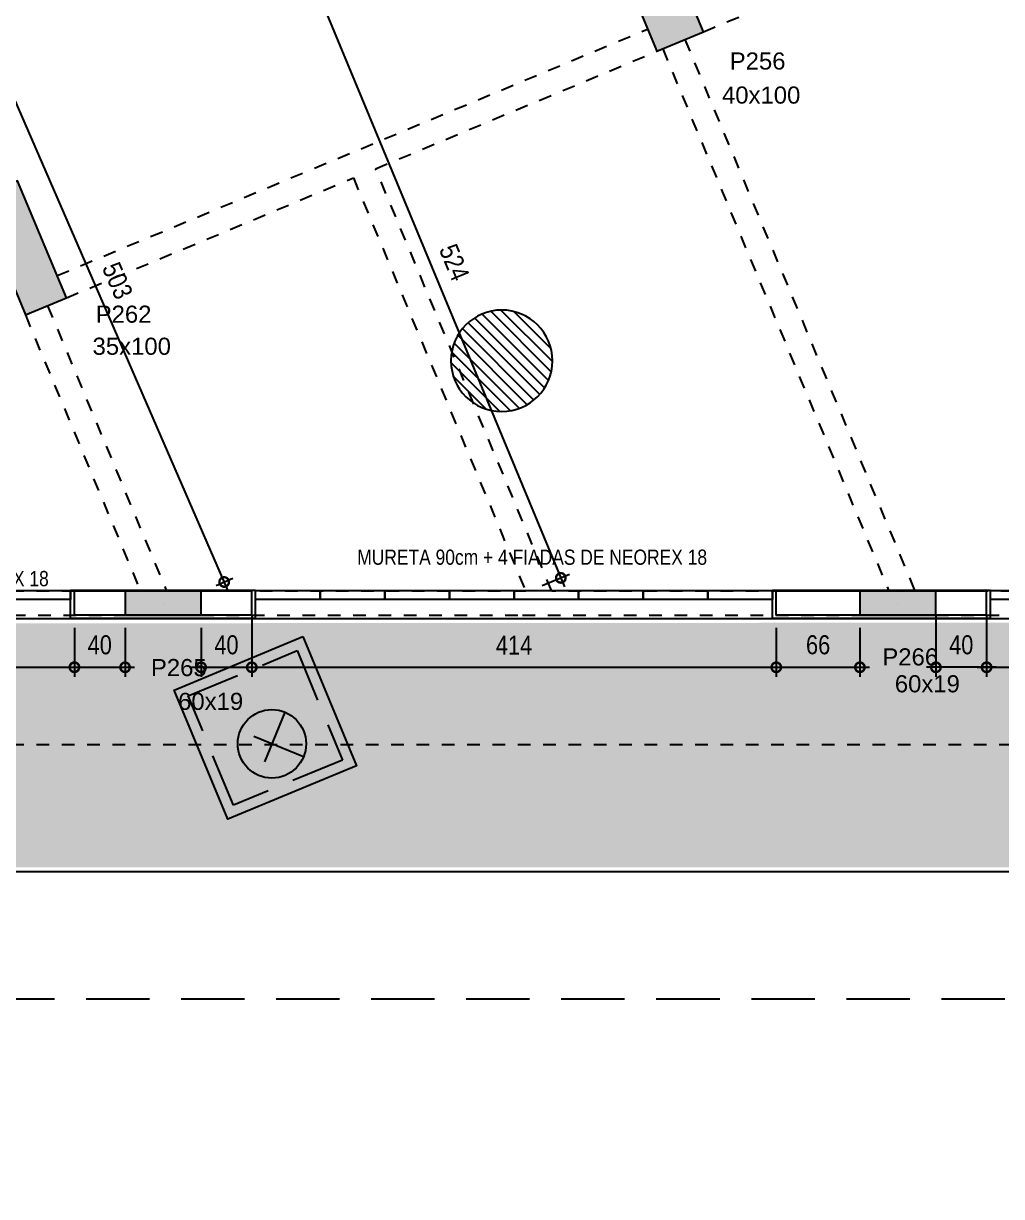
# Model space of a CAD drawing. Header units: metres. Extents: x -133 to 570, y -18 to 184.
# Drawn here: x -66.39 to -58.67, y -7.59 to 1.67 of the extents above; entities that cross this region are included whole.
import ezdxf
from ezdxf.enums import TextEntityAlignment as Align

# ---------------------------------------------------------------- set-up
doc = ezdxf.new("R2010")
doc.units = ezdxf.units.M
doc.header["$PDMODE"] = 1
for name, pattern in [('01-DUO-1ºPAVTO GERAL$0$01_GGP274BSSAAP-TERREOGERAL$0$01_GGP274BSSAAP-TERREOGERAL$0$01_GGP274BSSAAP-TERREOGERAL$0$DASHDOT', [1, 0.5, -0.25, 0, -0.25]), ('01-DUO-1ºPAVTO GERAL$0$01_GGP274BSSAAP-TERREOGERAL$0$01_GGP274BSSAAP-TERREOGERAL$0$01_GGP274BSSAAP-TERREOGERAL$0$DASHED', [0.75, 0.5, -0.25]), ('DASHEDX2', [1.5, 1, -0.5]), ('terreno + circ vert$0$DASHEDX2', [1.5, 1, -0.5])]:
    doc.linetypes.add(name, pattern=pattern)
for name, color, linetype in [('01-DUO-1ºPAVTO GERAL$0$01_GGP274BSSAAP-TERREOGERAL$0$01_GGP274BSSAAP-TERREOGERAL$0$01_GGP274BSSAAP-TERREOGERAL$0$GG-EX0210', 7, '01-DUO-1ºPAVTO GERAL$0$01_GGP274BSSAAP-TERREOGERAL$0$01_GGP274BSSAAP-TERREOGERAL$0$01_GGP274BSSAAP-TERREOGERAL$0$DASHDOT'), ('01-DUO-1ºPAVTO GERAL$0$01_GGP274BSSAAP-TERREOGERAL$0$01_GGP274BSSAAP-TERREOGERAL$0$01_GGP274BSSAAP-TERREOGERAL$0$GG-SA0001', 7, 'Continuous'), ('01-DUO-1ºPAVTO GERAL$0$01_GGP274BSSAAP-TERREOGERAL$0$01_GGP274BSSAAP-TERREOGERAL$0$01_GGP274BSSAAP-TERREOGERAL$0$GG-SA0003', 7, 'Continuous'), ('01-DUO-1ºPAVTO GERAL$0$GG-SA0003', 7, 'Continuous'), ('01-DUO-1ºPAVTO GERAL$0$GG-SA0010', 7, 'Continuous'), ('01-DUO-1ºPAVTO GERAL$0$LEGENDA -TERREO$0$252-LEGENDA DOS TERREOS$0$CI', 7, 'Continuous'), ('1', 232, 'DASHEDX2'), ('12', 232, 'Continuous'), ('242', 232, 'Continuous'), ('3', 2, 'Continuous'), ('9', 232, 'Continuous'), ('ARQ-ALV ACAB', 4, 'Continuous'), ('ARQ-ALV OSSO', 5, 'Continuous'), ('ARQ-AUX', 7, 'Continuous'), ('ARQ-AUX1', 1, 'Continuous'), ('ARQ-DIM EMBASAM', 2, 'Continuous'), ('ARQ-TXT EMBASAM', 2, 'Continuous'), ('terreno + circ vert$0$ARQ-AUX2', 2, 'Continuous'), ('terreno + circ vert$0$ARQ-EST', 2, 'Continuous'), ('terreno + circ vert$0$ARQ-PRJ', 7, 'terreno + circ vert$0$DASHEDX2')]:
    doc.layers.add(name, color=color, linetype=linetype)
doc.styles.add('Adesa', font='ARIALN.TTF')
doc.styles.get("Standard").update_dxf_attribs({"font": 'arial.ttf'})
doc.dimstyles.new('ADESA 1-0075', dxfattribs={"dimtxt": 0.15, "dimasz": 0.15, "dimexe": 0.075, "dimexo": 0.1, "dimgap": 0.1, "dimtad": 1, "dimdec": 1, "dimlfac": 100, "dimzin": 12, "dimtxsty": 'Adesa', "dimblk": 'DOTSMALL', "dimcen": 1, "dimdle": 0.075, "dimclrd": 1, "dimclre": 1, "dimclrt": 256, "dimazin": 3, "dimtm": 1e-09, "dimtfac": 1, "dimtdec": 1, "dimtmove": 1, "dimatfit": 0, "dimldrblk": 'DOTSMALL', "dimfxl": 0.8, "dimtvp": 2, "dimtolj": 1, "dimtzin": 0, "dimarcsym": 0})

# ---------------------------------------------------------------- blocks, each defined once
blk = doc.blocks.new('terreno + circ vert')
at = {"layer": 'Defpoints'}
blk.add_lwpolyline([(45.0315, 1.1617, 0.011807), (45.0465, 1.811), (45.1211, 8.4606), (42.945, 9.4812), (35.5548, 12.9472), (27.5061, 16.8929), (22.1014, 19.5405), (15.0017, 23.0148), (8.3251, 26.282), (0.4895, 30.0914), (-5.8932, 33.2362), (-11.2422, 35.8718), (-77.2068, 8.3436), (-72.4625, -3.025), (39.7459, -3.025), (40.5292, -3.025, 0.392534)], format="xyb", close=True, dxfattribs=at)
at = {"layer": 'terreno + circ vert$0$ARQ-AUX2'}
blk.add_lwpolyline([(50.6534, 15.6421), (50.954, 7.4395), (50.9733, 6.3505), (49.7456, 5.0785), (48.4958, 5.0564), (48.5844, 0.0551), (49.8343, 0.0772), (51.1062, -1.1505), (51.1366, -2.868, -0.419088), (46.6423, -7.4477), (41.7571, -7.4531), (40.5424, -6.2398), (40.5424, -5.025), (-9.4576, -5.025), (-9.4576, -6.3993), (-12.8191, -4.225), (-35.3141, -4.225), (-38.7204, -6.3934), (-38.7204, -5.025), (-98.7204, -5.025)], format="xyb", dxfattribs=at)
at = {"layer": 'terreno + circ vert$0$ARQ-EST', "color": 102}
blk.add_lwpolyline([(45.0315, 1.1617, 0.011807), (45.0465, 1.811), (45.1211, 8.4606), (42.945, 9.4812), (35.5548, 12.9472), (27.5061, 16.8929), (22.1014, 19.5405), (15.0017, 23.0148), (8.3251, 26.282), (0.4895, 30.0914), (-5.8932, 33.2362), (-11.2422, 35.8718), (-77.2068, 8.3436), (-72.4625, -3.025), (39.7459, -3.025), (40.5291, -3.025, 0.392527), (45.0315, 1.1617)], format="xyb", dxfattribs=at)
at = {"layer": 'terreno + circ vert$0$ARQ-PRJ', "color": 1, "ltscale": 0.5}
blk.add_lwpolyline([(48.0419, 1.3908), (48.1056, 7.0609), (42.945, 9.4812), (35.5548, 12.9472), (27.5061, 16.8929), (22.1014, 19.5405), (15.0017, 23.0148), (8.3251, 26.282), (0.4895, 30.0914), (-5.8932, 33.2362), (-12.2759, 36.3811), (-18.9156, 39.6675), (-31.5995, 31.2229), (-104.3835, 0.8491), (-104.1403, -6.025), (40.5424, -6.025, 0.41093)], format="xyb", close=True, dxfattribs=at)
blk = doc.blocks.new('PL NEOREX 18')
at = {"layer": 'ARQ-AUX1'}
blk.add_lwpolyline([(0, 0), (0.51, 0), (0.51, -0.07), (0, -0.07)], close=True, dxfattribs=at)
blk = doc.blocks.new('_DotSmall')
at = {"color": 0, "linetype": 'ByBlock', "const_width": 0.5}
blk.add_lwpolyline([(-0.0625, 0, 1), (0.0625, 0, 1)], format="xyb", close=True, dxfattribs=at)
blk = doc.blocks.new('*D106')
at = {"layer": 'ARQ-DIM EMBASAM', "color": 1, "lineweight": -2, "transparency": 16777216}
for p, q in [((-58.7834, -3.1), (-58.7834, -3.4858)), ((-54.6434, -3.1), (-54.6434, -3.4858)), ((-58.8584, -3.4108), (-54.5684, -3.4108))]:
    blk.add_line(p, q, dxfattribs=at)
at = {"layer": 'Defpoints', "color": 0, "transparency": 16777216}
for p in [(-58.7834, -3), (-54.6434, -3), (-54.6434, -3.4108)]:
    blk.add_point(p, dxfattribs=at)
at = {"layer": 'ARQ-DIM EMBASAM', "color": 1, "lineweight": -2, "transparency": 16777216, "xscale": 0.15, "yscale": 0.15, "zscale": 0.15, "rotation": 180}
blk.add_blockref('_DotSmall', (-58.7834, -3.4108), dxfattribs=at)
at = {"layer": 'ARQ-DIM EMBASAM', "color": 1, "lineweight": -2, "transparency": 16777216, "xscale": 0.15, "yscale": 0.15, "zscale": 0.15}
blk.add_blockref('_DotSmall', (-54.6434, -3.4108), dxfattribs=at)
at = {"layer": 'ARQ-DIM EMBASAM', "transparency": 16777216, "insert": (-56.7134, -3.2355), "char_height": 0.15, "attachment_point": 5, "style": 'Adesa'}
blk.add_mtext('\\A1;414', dxfattribs=at)
blk = doc.blocks.new('*D107')
at = {"layer": 'ARQ-DIM EMBASAM', "color": 1, "lineweight": -2, "transparency": 16777216}
for p, q in [((-64.5834, -3.1), (-64.5834, -3.4858)), ((-60.4434, -3.1), (-60.4434, -3.4858)), ((-64.6584, -3.4108), (-60.3684, -3.4108))]:
    blk.add_line(p, q, dxfattribs=at)
at = {"layer": 'Defpoints', "color": 0, "transparency": 16777216}
for p in [(-64.5834, -3, 0), (-60.4434, -3), (-60.4434, -3.4108)]:
    blk.add_point(p, dxfattribs=at)
at = {"layer": 'ARQ-DIM EMBASAM', "color": 1, "lineweight": -2, "transparency": 16777216, "xscale": 0.15, "yscale": 0.15, "zscale": 0.15, "rotation": 180}
blk.add_blockref('_DotSmall', (-64.5834, -3.4108), dxfattribs=at)
at = {"layer": 'ARQ-DIM EMBASAM', "color": 1, "lineweight": -2, "transparency": 16777216, "xscale": 0.15, "yscale": 0.15, "zscale": 0.15}
blk.add_blockref('_DotSmall', (-60.4434, -3.4108), dxfattribs=at)
at = {"layer": 'ARQ-DIM EMBASAM', "transparency": 16777216, "insert": (-62.5134, -3.2355), "char_height": 0.15, "attachment_point": 5, "style": 'Adesa'}
blk.add_mtext('\\A1;414', dxfattribs=at)
blk = doc.blocks.new('*D108')
at = {"layer": 'ARQ-DIM EMBASAM', "color": 1, "lineweight": -2, "transparency": 16777216}
for p, q in [((-68.5933, -3.0999), (-68.5933, -3.485)), ((-65.9833, -3.0999), (-65.9833, -3.485)), ((-68.6683, -3.41), (-65.9083, -3.41))]:
    blk.add_line(p, q, dxfattribs=at)
at = {"layer": 'Defpoints', "color": 0, "transparency": 16777216}
for p in [(-68.5933, -2.9999, 0), (-65.9833, -2.9999), (-65.9833, -3.41)]:
    blk.add_point(p, dxfattribs=at)
at = {"layer": 'ARQ-DIM EMBASAM', "color": 1, "lineweight": -2, "transparency": 16777216, "xscale": 0.15, "yscale": 0.15, "zscale": 0.15, "rotation": 180}
blk.add_blockref('_DotSmall', (-68.5933, -3.41), dxfattribs=at)
at = {"layer": 'ARQ-DIM EMBASAM', "color": 1, "lineweight": -2, "transparency": 16777216, "xscale": 0.15, "yscale": 0.15, "zscale": 0.15}
blk.add_blockref('_DotSmall', (-65.9833, -3.41), dxfattribs=at)
at = {"layer": 'ARQ-DIM EMBASAM', "transparency": 16777216, "insert": (-67.2883, -3.2334), "char_height": 0.15, "attachment_point": 5, "style": 'Adesa'}
blk.add_mtext('\\A1;261', dxfattribs=at)
blk = doc.blocks.new('*D94')
at = {"layer": 'ARQ-DIM EMBASAM', "color": 1, "lineweight": -2, "transparency": 16777216}
for p, q in [((-60.4434, -3.1), (-60.4434, -3.4858)), ((-59.7834, -3.1), (-59.7834, -3.4858)), ((-60.5184, -3.4108), (-59.7084, -3.4108))]:
    blk.add_line(p, q, dxfattribs=at)
at = {"layer": 'Defpoints', "color": 0, "transparency": 16777216}
for p in [(-60.4434, -3, 0), (-59.7834, -3, 0), (-59.7834, -3.4108)]:
    blk.add_point(p, dxfattribs=at)
at = {"layer": 'ARQ-DIM EMBASAM', "color": 1, "lineweight": -2, "transparency": 16777216, "xscale": 0.15, "yscale": 0.15, "zscale": 0.15, "rotation": 180}
blk.add_blockref('_DotSmall', (-60.4434, -3.4108), dxfattribs=at)
at = {"layer": 'ARQ-DIM EMBASAM', "color": 1, "lineweight": -2, "transparency": 16777216, "xscale": 0.15, "yscale": 0.15, "zscale": 0.15}
blk.add_blockref('_DotSmall', (-59.7834, -3.4108), dxfattribs=at)
at = {"layer": 'ARQ-DIM EMBASAM', "transparency": 16777216, "insert": (-60.1134, -3.2342), "char_height": 0.15, "attachment_point": 5, "style": 'Adesa'}
blk.add_mtext('\\A1;66', dxfattribs=at)
blk = doc.blocks.new('*D95')
at = {"layer": 'ARQ-DIM EMBASAM', "color": 1, "lineweight": -2, "transparency": 16777216}
for p, q in [((-65.9833, -3.1), (-65.9833, -3.4858)), ((-65.5834, -3.1), (-65.5834, -3.4858)), ((-66.0583, -3.4108), (-65.5084, -3.4108))]:
    blk.add_line(p, q, dxfattribs=at)
at = {"layer": 'Defpoints', "color": 0, "transparency": 16777216}
for p in [(-65.9833, -3, 0), (-65.5834, -3, 0), (-65.5834, -3.4108)]:
    blk.add_point(p, dxfattribs=at)
at = {"layer": 'ARQ-DIM EMBASAM', "color": 1, "lineweight": -2, "transparency": 16777216, "xscale": 0.15, "yscale": 0.15, "zscale": 0.15, "rotation": 180}
blk.add_blockref('_DotSmall', (-65.9833, -3.4108), dxfattribs=at)
at = {"layer": 'ARQ-DIM EMBASAM', "color": 1, "lineweight": -2, "transparency": 16777216, "xscale": 0.15, "yscale": 0.15, "zscale": 0.15}
blk.add_blockref('_DotSmall', (-65.5834, -3.4108), dxfattribs=at)
at = {"layer": 'ARQ-DIM EMBASAM', "transparency": 16777216, "insert": (-65.7834, -3.2342), "char_height": 0.15, "attachment_point": 5, "style": 'Adesa'}
blk.add_mtext('\\A1;40', dxfattribs=at)
blk = doc.blocks.new('*D97')
at = {"layer": 'ARQ-DIM EMBASAM', "color": 1, "lineweight": -2, "transparency": 16777216}
for p, q in [((-64.5834, -3.005), (-64.5834, -3.4858)), ((-64.9834, -3.1), (-64.9834, -3.4858)), ((-65.0584, -3.4108), (-64.5084, -3.4108))]:
    blk.add_line(p, q, dxfattribs=at)
at = {"layer": 'Defpoints', "color": 0, "transparency": 16777216}
for p in [(-64.5834, -2.905, 0), (-64.9834, -3), (-64.5834, -3.4108)]:
    blk.add_point(p, dxfattribs=at)
at = {"layer": 'ARQ-DIM EMBASAM', "color": 1, "lineweight": -2, "transparency": 16777216, "xscale": 0.15, "yscale": 0.15, "zscale": 0.15, "rotation": 180}
blk.add_blockref('_DotSmall', (-64.9834, -3.4108), dxfattribs=at)
at = {"layer": 'ARQ-DIM EMBASAM', "color": 1, "lineweight": -2, "transparency": 16777216, "xscale": 0.15, "yscale": 0.15, "zscale": 0.15}
blk.add_blockref('_DotSmall', (-64.5834, -3.4108), dxfattribs=at)
at = {"layer": 'ARQ-DIM EMBASAM', "transparency": 16777216, "insert": (-64.7834, -3.2342), "char_height": 0.15, "attachment_point": 5, "style": 'Adesa'}
blk.add_mtext('\\A1;40', dxfattribs=at)
blk = doc.blocks.new('*D98')
at = {"layer": 'ARQ-DIM EMBASAM', "color": 1, "lineweight": -2, "transparency": 16777216}
for p, q in [((-59.1834, -3.005), (-59.1834, -3.4858)), ((-58.7834, -3.005), (-58.7834, -3.4858)), ((-58.7084, -3.4108), (-59.2584, -3.4108))]:
    blk.add_line(p, q, dxfattribs=at)
at = {"layer": 'Defpoints', "color": 0, "transparency": 16777216}
for p in [(-59.1834, -2.905), (-58.7834, -2.905, 0), (-59.1834, -3.4108)]:
    blk.add_point(p, dxfattribs=at)
at = {"layer": 'ARQ-DIM EMBASAM', "color": 1, "lineweight": -2, "transparency": 16777216, "xscale": 0.15, "yscale": 0.15, "zscale": 0.15, "rotation": 180}
blk.add_blockref('_DotSmall', (-59.1834, -3.4108), dxfattribs=at)
at = {"layer": 'ARQ-DIM EMBASAM', "color": 1, "lineweight": -2, "transparency": 16777216, "xscale": 0.15, "yscale": 0.15, "zscale": 0.15}
blk.add_blockref('_DotSmall', (-58.7834, -3.4108), dxfattribs=at)
at = {"layer": 'ARQ-DIM EMBASAM', "transparency": 16777216, "insert": (-58.9834, -3.2342), "char_height": 0.15, "attachment_point": 5, "style": 'Adesa'}
blk.add_mtext('\\A1;40', dxfattribs=at)
blk = doc.blocks.new('*D173')
at = {"layer": 'ARQ-DIM EMBASAM', "color": 1, "lineweight": -2, "transparency": 16777216}
for p, q in [((-64.2996, 2.0738), (-64.0832, 2.1636)), ((-64.1812, 2.2041), (-62.1152, -2.7749)), ((-62.2911, -2.7667), (-62.0747, -2.6769))]:
    blk.add_line(p, q, dxfattribs=at)
at = {"layer": 'Defpoints', "color": 0, "transparency": 16777216}
for p in [(-64.3919, 2.0355), (-62.144, -2.7057), (-62.3834, -2.805)]:
    blk.add_point(p, dxfattribs=at)
at = {"layer": 'ARQ-DIM EMBASAM', "color": 1, "lineweight": -2, "transparency": 16777216, "xscale": 0.15, "yscale": 0.15, "zscale": 0.15}
for p, rotation in [((-64.1525, 2.1349), 112.535446644775), ((-62.144, -2.7057), 292.5354466447749)]:
    blk.add_blockref('_DotSmall', p, dxfattribs=dict(at, rotation=rotation))
at = {"layer": 'ARQ-DIM EMBASAM', "transparency": 16777216, "insert": (-62.9851, -0.2177), "char_height": 0.15, "attachment_point": 5, "rotation": 292.53545, "style": 'Adesa'}
blk.add_mtext('\\A1;524', dxfattribs=at)
blk = doc.blocks.new('*D176')
at = {"layer": 'ARQ-DIM EMBASAM', "color": 1, "lineweight": -2, "transparency": 16777216}
for p, q in [((-64.2996, 2.0738), (-64.0832, 2.1636)), ((-64.1812, 2.2041), (-62.1152, -2.7749)), ((-62.2911, -2.7667), (-62.0747, -2.6769))]:
    blk.add_line(p, q, dxfattribs=at)
at = {"layer": 'Defpoints', "color": 0, "transparency": 16777216}
for p in [(-64.3919, 2.0355), (-62.144, -2.7057), (-62.3834, -2.805)]:
    blk.add_point(p, dxfattribs=at)
at = {"layer": 'ARQ-DIM EMBASAM', "color": 1, "lineweight": -2, "transparency": 16777216, "xscale": 0.15, "yscale": 0.15, "zscale": 0.15}
for p, rotation in [((-64.1525, 2.1349), 112.535446644775), ((-62.144, -2.7057), 292.5354466447749)]:
    blk.add_blockref('_DotSmall', p, dxfattribs=dict(at, rotation=rotation))
at = {"layer": 'ARQ-DIM EMBASAM', "transparency": 16777216, "insert": (-62.9851, -0.2177), "char_height": 0.15, "attachment_point": 5, "rotation": 292.53545, "style": 'Adesa'}
blk.add_mtext('\\A1;524', dxfattribs=at)
blk = doc.blocks.new('*D277')
at = {"layer": 'ARQ-DIM EMBASAM', "color": 1, "lineweight": -2, "transparency": 16777216}
for p, q in [((-66.8396, 1.9432), (-64.7712, -2.8066)), ((-66.8721, 1.8473), (-66.7409, 1.9044)), ((-64.8636, -2.7651), (-64.7324, -2.7079))]:
    blk.add_line(p, q, dxfattribs=at)
at = {"layer": 'Defpoints', "color": 0, "transparency": 16777216}
for p in [(-66.9638, 1.8073), (-64.8011, -2.7379), (-64.9553, -2.805)]:
    blk.add_point(p, dxfattribs=at)
at = {"layer": 'ARQ-DIM EMBASAM', "color": 1, "lineweight": -2, "transparency": 16777216, "xscale": 0.15, "yscale": 0.15, "zscale": 0.15}
for p, rotation in [((-66.8097, 1.8745), 113.5313973303616), ((-64.8011, -2.7379), 293.5313973303616)]:
    blk.add_blockref('_DotSmall', p, dxfattribs=dict(at, rotation=rotation))
at = {"layer": 'ARQ-DIM EMBASAM', "transparency": 16777216, "insert": (-65.6435, -0.3612), "char_height": 0.15, "attachment_point": 5, "rotation": 293.5314, "style": 'Adesa'}
blk.add_mtext('\\A1;503', dxfattribs=at)
blk = doc.blocks.new('01-DUO-1ºPAVTO GERAL$0$LEGENDA -TERREO$0$252-LEGENDA DOS TERREOS$0$A$C1CE066F4')
at = {"layer": '01-DUO-1ºPAVTO GERAL$0$GG-SA0010'}
h = blk.add_hatch(dxfattribs=at)
h.set_pattern_fill('ANSI31', color=252, scale=0.128)
h.set_pattern_definition([(45, (-1504.53696, -912.6867), (-0.2873682, 0.2873682), [])])
h.paths.add_polyline_path([(2.56, 2.56, 1), (-2.56, 2.56, 1)])
at = {"layer": '01-DUO-1ºPAVTO GERAL$0$GG-SA0003'}
blk.add_circle((0, 2.56), 2.56, dxfattribs=at)
blk = doc.blocks.new('01-DUO-1ºPAVTO GERAL$0$01_GGP274BSSAAP-TERREOGERAL$0$01_GGP274BSSAAP-TERREOGERAL$0$01_GGP274BSSAAP-TERREOGERAL$0$PV-AGUAS PLUVIAIS 110')
at = {"layer": '01-DUO-1ºPAVTO GERAL$0$01_GGP274BSSAAP-TERREOGERAL$0$01_GGP274BSSAAP-TERREOGERAL$0$01_GGP274BSSAAP-TERREOGERAL$0$GG-EX0210'}
for p, q in [((-0.066, 0.226), (0.385, -0.226)), ((0.385, 0.226), (-0.066, -0.226))]:
    blk.add_line(p, q, dxfattribs=at)
at = {"layer": '01-DUO-1ºPAVTO GERAL$0$01_GGP274BSSAAP-TERREOGERAL$0$01_GGP274BSSAAP-TERREOGERAL$0$01_GGP274BSSAAP-TERREOGERAL$0$GG-SA0001', "linetype": '01-DUO-1ºPAVTO GERAL$0$01_GGP274BSSAAP-TERREOGERAL$0$01_GGP274BSSAAP-TERREOGERAL$0$01_GGP274BSSAAP-TERREOGERAL$0$DASHED'}
blk.add_lwpolyline([(-0.552, 0.55), (0.552, 0.55), (0.552, -0.55), (-0.552, -0.55)], close=True, dxfattribs=at)
at = {"layer": '01-DUO-1ºPAVTO GERAL$0$01_GGP274BSSAAP-TERREOGERAL$0$01_GGP274BSSAAP-TERREOGERAL$0$01_GGP274BSSAAP-TERREOGERAL$0$GG-SA0003'}
blk.add_lwpolyline([(-0.652, 0.65), (0.652, 0.65), (0.652, -0.65), (-0.652, -0.65)], close=True, dxfattribs=at)
blk.add_circle((0.16, 0), 0.319, dxfattribs=at)
blk = doc.blocks.new('A$Cee096e9b')
at = {"layer": '01-DUO-1ºPAVTO GERAL$0$01_GGP274BSSAAP-TERREOGERAL$0$01_GGP274BSSAAP-TERREOGERAL$0$01_GGP274BSSAAP-TERREOGERAL$0$GG-SA0001', "xscale": 0.8461538461538459, "yscale": 0.8461538461538459, "zscale": 0.8461538461538459, "rotation": 292.5600212547804}
blk.add_blockref('01-DUO-1ºPAVTO GERAL$0$01_GGP274BSSAAP-TERREOGERAL$0$01_GGP274BSSAAP-TERREOGERAL$0$01_GGP274BSSAAP-TERREOGERAL$0$PV-AGUAS PLUVIAIS 110', (-64.4766, -3.8894), dxfattribs=at)
at = {"layer": '01-DUO-1ºPAVTO GERAL$0$LEGENDA -TERREO$0$252-LEGENDA DOS TERREOS$0$CI', "xscale": -0.1563945168893027, "yscale": 0.1563945168893027, "zscale": 0.1563945168893027}
blk.add_blockref('01-DUO-1ºPAVTO GERAL$0$LEGENDA -TERREO$0$252-LEGENDA DOS TERREOS$0$A$C1CE066F4', (-62.6106, -1.3936), dxfattribs=at)
blk = doc.blocks.new('EST-LO-024-2S2-R00')
at = {"layer": '3'}
h = blk.add_hatch(color=8, dxfattribs=at)
h.dxf.hatch_style = 1
h.paths.add_polyline_path([(-2992.81, -2270.23), (-3019.77, -2205.63), (-3034.54, -2211.79), (-3140.08, -1958.93), (-3125.31, -1952.77), (-3148.42, -1897.4), (-3180.72, -1910.88), (-3025.11, -2283.71)])
h.paths.add_polyline_path([(-3206.58, -1758.05), (-3258.58, -1633.46), (-3290.88, -1646.94), (-3238.88, -1771.53)])
h.paths.add_polyline_path([(-3349.04, -1507.59), (-3316.74, -1494.11), (-3339.85, -1438.74), (-3354.61, -1444.9), (-3459.38, -1193.89), (-3444.61, -1187.73), (-3471.57, -1123.13), (-3503.87, -1136.61)])
h.paths.add_polyline_path([(-306.68, -556.4), (-324.21, -563.71), (-113.53, -1068.51), (37.82, -1005.35), (30.5, -987.81), (-103.31, -1043.66)])
h.paths.add_polyline_path([(-359.28, -578.35), (-336.17, -633.72), (-321.37, -627.55), (-160.79, -1012.39), (-175.55, -1018.55), (-140.12, -1103.45), (-87.52, -1081.5), (-94.72, -1064.24), (-115.07, -1072.73), (-326.98, -564.88)])
h.paths.add_polyline_path([(395.88, -855.9), (368.92, -791.3), (354.16, -797.47), (193.54, -412.64), (208.31, -406.48), (185.2, -351.1), (-61.2, -453.94), (-28.08, -533.31), (-10.54, -525.99), (-36.35, -464.16), (160.22, -382.12), (356.26, -851.85), (159.7, -933.89), (133.12, -870.21), (115.59, -877.53), (142.16, -941.21), (123.71, -948.91), (131.03, -966.45)])
h.paths.add_polyline_path([(-627.35, 63.95), (-600.39, -0.65), (-585.63, 5.51), (-425.78, -377.47), (-440.54, -383.63), (-417.43, -439), (-385.14, -425.52), (-595.06, 77.43)])
h.paths.add_polyline_path([(-82.87, 291.2), (-592.29, 78.59), (-382.37, -424.37), (-364.84, -417.05), (-567.43, 68.37), (-107.85, 260.18), (-6.94, 18.4), (-242.27, -79.82), (-140.58, -323.45), (-69.99, -293.99), (-77.3, -276.45), (-130.37, -298.6), (-217.42, -90.04), (0.38, 0.86), (87.42, -207.7), (34.36, -229.85), (41.68, -247.38), (127.04, -211.75), (103.93, -156.38), (89.17, -162.55), (-70.68, 220.43), (-55.91, 226.6)])
h.paths.add_polyline_path([(2148.72, 313.46), (2171.83, 258.09), (2186.6, 264.25), (2292.14, 11.38), (2277.37, 5.22), (2304.33, -59.38), (2336.64, -45.9), (2181.03, 326.94)])
h.paths.add_polyline_path([(2122.87, 466.28), (2070.87, 590.86), (2038.57, 577.38), (2090.57, 452.8)])
h.paths.add_polyline_path([(1825.57, 1087.72), (1852.53, 1023.12), (1867.3, 1029.28), (1972.07, 778.26), (1957.3, 772.1), (1980.41, 716.73), (2012.71, 730.21), (1857.87, 1101.2)])
h.paths.add_polyline_path([(687.16, -2304.17), (747.16, -2304.17), (747.16, -2285.17), (687.16, -2285.17)])
h.paths.add_polyline_path([(172.15, -2304.17), (222.15, -2304.17), (222.15, -2285.17), (172.15, -2285.17)])
h.paths.add_polyline_path([(-362.85, -2304.17), (-302.85, -2304.17), (-302.85, -2285.17), (-362.85, -2285.17)])
h.paths.add_polyline_path([(-687.85, -2304.17), (-627.85, -2304.17), (-627.85, -2285.17), (-687.85, -2285.17)])
h.paths.add_polyline_path([(-3188.88, -1899.09), (-3198.51, -1876.02), (-3244.66, -1895.28), (-3235.03, -1918.35)])
h.paths.add_polyline_path([(-3615.32, -2304.17), (-3555.32, -2304.17), (-3555.32, -2279.17), (-3615.32, -2279.17)])
h.paths.add_polyline_path([(-3783.05, -1816.61), (-3792.68, -1793.53), (-3849.89, -1817.41), (-3840.26, -1840.49)])
h.paths.add_polyline_path([(-3945.07, -1347.79), (-3954.7, -1324.72), (-4000.85, -1343.97), (-3991.22, -1367.05)])
h.paths.add_polyline_path([(-4149.4, -2248.74), (-4126.29, -2304.11), (-4099.2, -2304.11), (-4126.32, -2239.11)])
h.paths.add_polyline_path([(-3030.25, -2279.17), (-3078.82, -2279.17), (-3078.82, -2304.17), (-3019.82, -2304.17)])
h.paths.add_polyline_path([(-4202.5, -1991.62), (-4212.13, -1968.55), (-4258.27, -1987.81), (-4248.64, -2010.88)])
h.paths.add_polyline_path([(-4393.13, -1534.75), (-4402.76, -1511.68), (-4448.9, -1530.93), (-4439.28, -1554)])
h.paths.add_polyline_path([(-3497.02, -1160.83), (-3506.64, -1137.76), (-3552.79, -1157.01), (-3543.16, -1180.09)])
h.paths.add_polyline_path([(-3306.34, -1617.69), (-3315.96, -1594.61), (-3362.11, -1613.87), (-3352.48, -1636.94)])
h.paths.add_polyline_path([(-1267.85, -2304.17), (-1207.85, -2304.17), (-1207.85, -2285.17), (-1267.85, -2285.17)])
h.paths.add_polyline_path([(-1847.85, -2304.17), (-1787.85, -2304.17), (-1787.85, -2285.17), (-1847.85, -2285.17)])
h.paths.add_polyline_path([(-2427.85, -2304.17), (-2367.85, -2304.17), (-2367.85, -2285.17), (-2427.85, -2285.17)])
h.paths.add_polyline_path([(-2506.47, -2067.25), (-2474.17, -2053.77), (-2512.69, -1961.48), (-2544.99, -1974.96)])
h.paths.add_polyline_path([(197.15, -1873.17), (222.15, -1873.17), (222.15, -1803.17), (197.15, -1803.17)])
h.paths.add_polyline_path([(-327.85, -1873.17), (-302.85, -1873.17), (-302.85, -1803.17), (-327.85, -1803.17)])
h.paths.add_polyline_path([(-852.85, -1873.17), (-827.85, -1873.17), (-827.85, -1803.17), (-852.85, -1803.17)])
h.paths.add_polyline_path([(722.15, -1851.17), (747.15, -1851.17), (747.15, -1781.17), (722.15, -1781.17)])
h.paths.add_polyline_path([(-2008.13, -1859.26), (-1971.22, -1843.85), (-2009.74, -1751.57), (-2046.65, -1766.97)])
h.paths.add_polyline_path([(-1509.8, -1651.27), (-1477.5, -1637.79), (-1516.01, -1545.5), (-1548.31, -1558.98)])
h.paths.add_polyline_path([(-2726.98, -1538.92), (-2694.68, -1525.43), (-2733.2, -1433.15), (-2765.5, -1446.63)])
h.paths.add_polyline_path([(722.15, -1393.17), (747.15, -1393.17), (747.15, -1323.17), (722.15, -1323.17)])
h.paths.add_polyline_path([(-1016.05, -1445.26), (-983.75, -1431.78), (-1022.27, -1339.5), (-1054.57, -1352.98)])
h.paths.add_polyline_path([(-2180.3, -1446.74), (-2143.39, -1431.34), (-2181.91, -1339.05), (-2218.82, -1354.46)])
h.paths.add_polyline_path([(-522.35, -1239.14), (-490.05, -1225.66), (-528.57, -1133.38), (-560.87, -1146.86)])
h.paths.add_polyline_path([(-1681.97, -1238.76), (-1649.67, -1225.28), (-1688.18, -1132.99), (-1720.48, -1146.47)])
h.paths.add_polyline_path([(-2276.98, -1215.11), (-2240.06, -1199.7), (-2278.58, -1107.42), (-2315.49, -1122.83)])
h.paths.add_polyline_path([(-1188.24, -1032.69), (-1155.94, -1019.21), (-1194.46, -926.93), (-1226.76, -940.41)])
h.paths.add_polyline_path([(-1778.64, -1007.12), (-1746.34, -993.64), (-1784.86, -901.36), (-1817.16, -914.84)])
h.paths.add_polyline_path([(-2946.72, -1012.43), (-2914.42, -998.95), (-2952.93, -906.66), (-2985.23, -920.15)])
h.paths.add_polyline_path([(348.99, -899.32), (404.36, -876.21), (397.04, -858.67), (341.67, -881.78)])
h.paths.add_polyline_path([(-694.52, -826.63), (-662.22, -813.15), (-700.74, -720.86), (-733.03, -734.35)])
h.paths.add_polyline_path([(769.35, -730.37), (801.65, -716.89), (792.02, -693.82), (759.72, -707.3)])
h.paths.add_polyline_path([(-1284.92, -801.06), (-1252.62, -787.58), (-1291.13, -695.29), (-1323.43, -708.77)])
h.paths.add_polyline_path([(-2448.38, -804.44), (-2411.46, -789.03), (-2449.98, -696.75), (-2486.89, -712.16)])
h.paths.add_polyline_path([(72.83, -775.09), (90.36, -767.77), (32.2, -628.42), (14.67, -635.74)], flags=17)
h.paths.add_polyline_path([(793.63, -689.9), (825.93, -676.42), (787.42, -584.13), (755.12, -597.61)])
h.paths.add_polyline_path([(-791.19, -595), (-758.89, -581.52), (-797.41, -489.23), (-829.71, -502.71)])
h.paths.add_polyline_path([(-1950.04, -596.45), (-1917.74, -582.97), (-1956.26, -490.69), (-1988.56, -504.17)])
h.paths.add_polyline_path([(1289.2, -483.06), (1326.12, -467.66), (1287.6, -375.37), (1250.69, -390.78)])
h.paths.add_polyline_path([(-1456.32, -390.39), (-1424.02, -376.91), (-1462.53, -284.62), (-1494.83, -298.11)])
h.paths.add_polyline_path([(1792.15, -273.15), (1824.45, -259.67), (1785.94, -167.38), (1753.64, -180.86)])
h.paths.add_polyline_path([(621.47, -277.38), (653.77, -263.9), (615.25, -171.62), (582.95, -185.1)])
h.paths.add_polyline_path([(-962.59, -184.33), (-930.29, -170.85), (-968.81, -78.56), (-1001.11, -92.04)])
h.paths.add_polyline_path([(1117.04, -70.55), (1153.95, -55.14), (1115.43, 37.14), (1078.52, 21.74)])
h.paths.add_polyline_path([(524.79, -45.75), (557.09, -32.27), (518.57, 60.02), (486.27, 46.54)])
h.paths.add_polyline_path([(1020.36, 161.09), (1057.27, 176.49), (1018.76, 268.78), (981.84, 253.37)])
h.paths.add_polyline_path([(1571.65, 255.18), (1603.95, 268.66), (1565.43, 360.95), (1533.13, 347.47)])
h.paths.add_polyline_path([(353.39, 364.92), (385.69, 378.4), (347.17, 470.68), (314.88, 457.2)])
h.paths.add_polyline_path([(848.96, 571.75), (885.87, 587.16), (847.36, 679.44), (810.44, 664.04)])
h.paths.add_polyline_path([(1351.91, 781.67), (1384.21, 795.15), (1345.7, 887.43), (1313.4, 873.95)])
h.paths.add_polyline_path([(-3822.04, -2163.35), (-3831.66, -2140.28), (-3877.81, -2159.54), (-3868.18, -2182.61)])
edge = h.paths.add_edge_path(flags=17)
edge.add_arc((-4437.25, -2293.72), 20, 0, 360)
edge = h.paths.add_edge_path(flags=17)
edge.add_arc((-4795.42, -2067.75), 20, 0, 360)
edge = h.paths.add_edge_path(flags=17)
edge.add_arc((-4570.7, -1973.96), 20, 0, 360)
edge = h.paths.add_edge_path()
edge.add_arc((-4697.23, -1670.8), 20, 0, 360)
edge = h.paths.add_edge_path(flags=17)
edge.add_arc((-4437.25, -2293.72), 20, 0, 360)
edge = h.paths.add_edge_path(flags=17)
edge.add_arc((-4795.42, -2067.75), 20, 0, 360)
edge = h.paths.add_edge_path(flags=17)
edge.add_arc((-4570.7, -1973.96), 20, 0, 360)
at = {"layer": '1'}
for p, q in [((-1971.22, -1843.85), (-1749.28, -1751.22)), ((-2481.49, -2036.23), (-2015.45, -1841.73)), ((-1985.99, -1850.01), (-1804.37, -2285.17)), ((-2230.09, -1951.89), (-2008.13, -1859.26)), ((-2003.52, -1857.33), (-1824.96, -2285.17)), ((-2091.03, -2285.17), (-2230.09, -1951.89)), ((-2474.17, -2053.77), (-2247.62, -1959.21)), ((-2247.62, -1959.21), (-2111.61, -2285.17)), ((-2489.02, -2060.02), (-2395.07, -2285.17)), ((-2506.57, -2067.29), (-2415.66, -2285.17)), ((-2427.85, -2285.17), (-3003.92, -2285.17)), ((-2111.61, -2285.17), (-2367.85, -2285.17)), ((-1847.85, -2285.17), (-2091.03, -2285.17)), ((-1526.49, -2285.17), (-1787.85, -2285.17)), ((-3016.58, -2304.17), (-2427.85, -2304.17)), ((-2897.85, -2406.17), (747.16, -2406.17))]:
    blk.add_line(p, q, dxfattribs=at)
for points in [[(-2367.85, -2304.17), (-2114.26, -2304.17)], [(-2114.26, -2304.17), (-1847.85, -2304.17)], [(-1787.85, -2304.17), (-1529.14, -2304.17)]]:
    blk.add_lwpolyline(points, dxfattribs=at)
at = {"layer": '242', "linetype": 'Continuous'}
for p, q in [((-2397.85, -2294.67), (-2397.85, -2294.67)), ((-1817.85, -2294.67), (-1817.85, -2294.67))]:
    blk.add_line(p, q, dxfattribs=at)
at = {"layer": '3'}
for p, q in [((-2397.85, -2294.67), (-2397.85, -2294.67)), ((-1817.85, -2294.67), (-1817.85, -2294.67))]:
    blk.add_line(p, q, dxfattribs=at)
for points in [[(-2008.13, -1859.26), (-1971.22, -1843.85), (-2009.74, -1751.57), (-2046.65, -1766.97), (-2008.13, -1859.26)], [(-2506.47, -2067.25), (-2474.17, -2053.77), (-2512.69, -1961.48), (-2544.99, -1974.96), (-2506.47, -2067.25)], [(-2427.85, -2304.17), (-2367.85, -2304.17), (-2367.85, -2285.17), (-2427.85, -2285.17), (-2427.85, -2304.17)], [(-1847.85, -2304.17), (-1787.85, -2304.17), (-1787.85, -2285.17), (-1847.85, -2285.17), (-1847.85, -2304.17)]]:
    blk.add_lwpolyline(points, dxfattribs=at)
at = {"layer": '12'}
for s, p in [('40x100', (-1956.72, -1900.55)), ('35x100', (-2453.52, -2098.68)), ('60x19', (-1820.29, -2364.95)), ('60x19', (-2386, -2378.81))]:
    blk.add_text(s, height=13.5, dxfattribs=at).set_placement(p)
at = {"layer": '9'}
for s, p in [('P256', (-1950.61, -1873.69)), ('P262', (-2451.06, -2073.38)), ('P266', (-1830.16, -2343.72)), ('P265', (-2407.48, -2352.14))]:
    blk.add_text(s, height=13.5, dxfattribs=at).set_placement(p)

msp = doc.modelspace()

# ---------------------------------------------------------------- hatches: boundary and pattern name
at = {"layer": 'ARQ-DIM EMBASAM'}
h = msp.add_hatch(dxfattribs=at)
h.set_pattern_fill('AR-HBONE', color=252, scale=0.002)
h.set_pattern_definition([(67.64892, (-51.5757, 20.02397), (-0.11066073, 0.26520687), [0.6096, -0.2032]), (157.64892, (-51.49843, 20.2119), (-0.11066073, 0.26520687), [0.6096, -0.2032])])
edge = h.paths.add_edge_path(flags=16)
edge.add_arc((-96.7346, -0.3536), 2, 0, 360)
edge = h.paths.add_edge_path()
edge.add_line((-38.1418, -5.9899), (-37.5855, -5.9899))
edge.add_arc((-38.0101, -6.6143), 0.7551, 55.78733, 84.7815)
edge.add_line((-37.9414, -5.8623), (-35.3141, -4.1899))
edge.add_line((-35.3141, -4.1899), (-12.8639, -4.1899))
edge.add_line((-12.8639, -4.1899), (-10.3082, -5.8168))
edge.add_arc((-8.749, -3.9324), 2.4458, 230.39473, 253.15872)
edge.add_line((-9.4576, -6.2733), (-9.4576, -4.9899))
edge.add_line((-9.4576, -4.9899), (40.5424, -4.9899))
edge.add_line((40.5424, -4.9899), (40.5424, -5.9899))
edge.add_arc((40.5437, 1.507), 7.4968, 269.99012, 359.15468)
edge.add_line((48.0397, 1.3964), (48.1056, 7.096))
edge.add_line((48.1056, 7.096), (45.1211, 8.4958))
edge.add_line((45.1211, 8.4958), (45.0397, 1.2462))
edge.add_arc((40.5055, 1.528), 4.543, 270.29857, 356.44314, ccw=False)
edge.add_line((40.5292, -3.0149), (32.8104, -3.0149))
edge.add_line((32.8104, -3.0149), (8.0404, -3.0147))
edge.add_line((8.0404, -3.0147), (8.0404, -3.0149))
edge.add_line((8.0404, -3.0149), (-82.5601, -3.0745))
edge.add_line((-82.5601, -3.0745), (-86.0599, 5.2892))
edge.add_line((-86.0599, 5.2892), (-76.3995, 9.3235))
edge.add_line((-76.3995, 9.3235), (-76.6514, 9.9398))
edge.add_line((-76.6514, 9.9398), (-70.2106, 12.6043))
edge.add_line((-70.2106, 12.6043), (-69.9663, 12.0298))
edge.add_line((-69.9663, 12.0298), (-68.4662, 12.6523))
edge.add_line((-68.4662, 12.6523), (-68.7154, 13.2504))
edge.add_line((-68.7154, 13.2504), (-62.1854, 15.922))
edge.add_line((-62.1854, 15.922), (-61.0563, 16.3737))
edge.add_line((-61.0563, 16.3737), (-53.5618, 19.5605))
edge.add_line((-53.5618, 19.5605), (-53.5496, 19.5356))
edge.add_line((-53.5496, 19.5356), (-48.0785, 21.8274))
edge.add_line((-48.0785, 21.8274), (-47.8665, 21.9154))
edge.add_line((-47.8665, 21.9154), (-37.5327, 26.1769))
edge.add_line((-37.5327, 26.1769), (-37.0787, 25.125))
edge.add_line((-37.0787, 25.125), (-29.4694, 28.3005))
edge.add_line((-29.4694, 28.3005), (-29.7986, 29.0894))
edge.add_line((-29.7986, 29.0894), (-29.6007, 29.1715))
edge.add_line((-29.6007, 29.1715), (-26.6253, 34.0629))
edge.add_line((-26.6253, 34.0629), (-26.7793, 34.4321))
edge.add_line((-26.7793, 34.4321), (-30.8207, 31.7791))
edge.add_arc((-38.1435, 39.4627), 10.6142, 286.88313, 313.62236, ccw=False)
edge.add_line((-35.0609, 29.306), (-34.7426, 28.358))
edge.add_line((-34.7426, 28.358), (-47.2604, 24.2804))
edge.add_line((-47.2604, 24.2804), (-58.0568, 19.6792))
edge.add_line((-58.0568, 19.6792), (-58.4254, 20.5609))
edge.add_line((-58.4254, 20.5609), (-63.2746, 18.5306))
edge.add_line((-63.2746, 18.5306), (-62.8903, 17.6178))
edge.add_line((-62.8903, 17.6178), (-86.886, 7.5243))
edge.add_line((-86.886, 7.5243), (-87.2549, 8.4245))
edge.add_line((-87.2549, 8.4245), (-102.2922, 2.0328))
edge.add_arc((-99.9828, -2.6526), 5.2236, 116.23771, 219.08829)
edge.add_arc((-100.3017, -2.5049), 5.0791, 222.65147, 271.88412)
edge.add_line((-100.1347, -7.5812), (-98.7204, -6.2822))
edge.add_line((-98.7204, -6.2822), (-98.7204, -4.9899))
edge.add_line((-98.7204, -4.9899), (-38.7204, -4.9899))
edge.add_line((-38.7204, -4.9899), (-38.7204, -6.3582))
edge.add_line((-38.7204, -6.3582), (-38.1418, -5.9899))

# ---------------------------------------------------------------- linework, layer by layer
at = {"layer": 'ARQ-ALV ACAB'}
for p, q in [((-66.0133, -3.025), (-66.0133, -2.805)), ((-64.5534, -3.025), (-64.5534, -2.805)), ((-60.4734, -3.025), (-60.4734, -2.805)), ((-58.7534, -3.025), (-58.7534, -2.805))]:
    msp.add_line(p, q, dxfattribs=at)
at = {"layer": 'ARQ-ALV ACAB', "elevation": 0}
for points in [[(-64.5534, -2.805), (-66.0133, -2.805)], [(-58.7534, -2.805), (-60.4734, -2.805)], [(-64.5534, -3.025), (-66.0133, -3.025)], [(-58.7534, -3.025), (-60.4734, -3.025)]]:
    msp.add_lwpolyline(points, dxfattribs=at)
at = {"layer": 'ARQ-ALV OSSO'}
for p, q in [((-65.9833, -3), (-65.9833, -2.81)), ((-64.5834, -3), (-64.5834, -2.81)), ((-60.4434, -3), (-60.4434, -2.81)), ((-58.7834, -3), (-58.7834, -2.81))]:
    msp.add_line(p, q, dxfattribs=at)
at = {"layer": 'ARQ-ALV OSSO', "elevation": 0}
for points in [[(-64.5834, -2.81), (-65.9833, -2.81)], [(-58.7834, -2.81), (-60.4434, -2.81)], [(-64.5834, -3), (-65.9833, -3)], [(-58.7834, -3), (-60.4434, -3)]]:
    msp.add_lwpolyline(points, dxfattribs=at)
at = {"layer": 'ARQ-AUX', "elevation": 0}
for points in [[(-68.5633, -3.025), (-66.0133, -3.0243)], [(-64.5534, -3.025), (-60.4734, -3.025)], [(-58.7534, -3.025), (-54.6734, -3.025)]]:
    msp.add_lwpolyline(points, dxfattribs=at)

# ---------------------------------------------------------------- block references
for name, p in [('A$Cee096e9b', (0, 0)), ('PL NEOREX 18', (-66.5233, -2.805, 0)), ('PL NEOREX 18', (-64.5534, -2.805, 0)), ('PL NEOREX 18', (-64.0434, -2.805, 0)), ('PL NEOREX 18', (-63.5334, -2.805, 0)), ('PL NEOREX 18', (-63.0234, -2.805, 0)), ('PL NEOREX 18', (-62.5134, -2.805, 0)), ('PL NEOREX 18', (-62.0034, -2.805, 0)), ('PL NEOREX 18', (-61.4934, -2.805, 0)), ('PL NEOREX 18', (-60.9834, -2.805, 0)), ('PL NEOREX 18', (-58.7534, -2.805, 0))]:
    msp.add_blockref(name, p)
at = {"linetype": 'Continuous', "xscale": 0.01, "yscale": 0.01, "zscale": 0.01}
msp.add_blockref('EST-LO-024-2S2-R00', (-41.3049, 20.0411), dxfattribs=at)
at = {"layer": 'ARQ-ALV ACAB'}
for p in [(0, 0), (0, 0, 0)]:
    msp.add_blockref('terreno + circ vert', p, dxfattribs=at)

# ---------------------------------------------------------------- texts
at = {"layer": 'ARQ-TXT EMBASAM', "style": 'Adesa'}
for p in [(-62.3703, -2.6021, -0.0353), (-67.5665, -2.7709, -0.0353)]:
    msp.add_text('MURETA 90cm + 4 FIADAS DE NEOREX 18', height=0.12, dxfattribs=at).set_placement(p, align=Align.CENTER)

# ---------------------------------------------------------------- dimensions: what is measured, and where the dimension line sits
at = {"layer": 'ARQ-DIM EMBASAM'}
for p1, p2, distance, picture, middle in [((-64.3919, 2.0355, 0), (-62.3834, -2.805, 0), 0.2593, '*D173', (-62.9851, -0.2177, 0)), ((-64.3919, 2.0355, 0), (-62.3834, -2.805, 0), 0.2593, '*D176', (-62.9851, -0.2177, 0)), ((-66.9638, 1.8073, 0), (-64.9553, -2.805, 0), 0.1681, '*D277', (-65.6435, -0.3612, 0))]:
    dim = msp.add_aligned_dim(p1=p1, p2=p2, distance=distance, dimstyle='ADESA 1-0075', override={"dimdec": 0}, dxfattribs=at)
    dim.commit()
    dim.dimension.update_dxf_attribs({"geometry": picture, "text_midpoint": middle})
for base, p1, p2, picture, middle in [((-64.5834, -3.4108, 0), (-64.9834, -3, 0), (-64.5834, -2.905), '*D97', (-64.7834, -3.2342, 0)), ((-59.1834, -3.4108, 0), (-58.7834, -2.905), (-59.1834, -2.905, 0), '*D98', (-58.9834, -3.2342, 0)), ((-65.9833, -3.41), (-68.5933, -2.9999, 0), (-65.9833, -2.9999), '*D108', (-67.2883, -3.2334)), ((-65.5834, -3.4108), (-65.9833, -3, 0), (-65.5834, -3, 0), '*D95', (-65.7834, -3.2342)), ((-60.4434, -3.4108), (-64.5834, -3, 0), (-60.4434, -3), '*D107', (-62.5134, -3.2355)), ((-59.7834, -3.4108), (-60.4434, -3, 0), (-59.7834, -3, 0), '*D94', (-60.1134, -3.2342)), ((-54.6434, -3.4108, 0), (-58.7834, -3, 0), (-54.6434, -3, 0), '*D106', (-56.7134, -3.2355, 0))]:
    dim = msp.add_linear_dim(base=base, p1=p1, p2=p2, dimstyle='ADESA 1-0075', dxfattribs=at)
    dim.commit()
    dim.dimension.update_dxf_attribs({"geometry": picture, "text_midpoint": middle})

doc.saveas('drawing.dxf')
